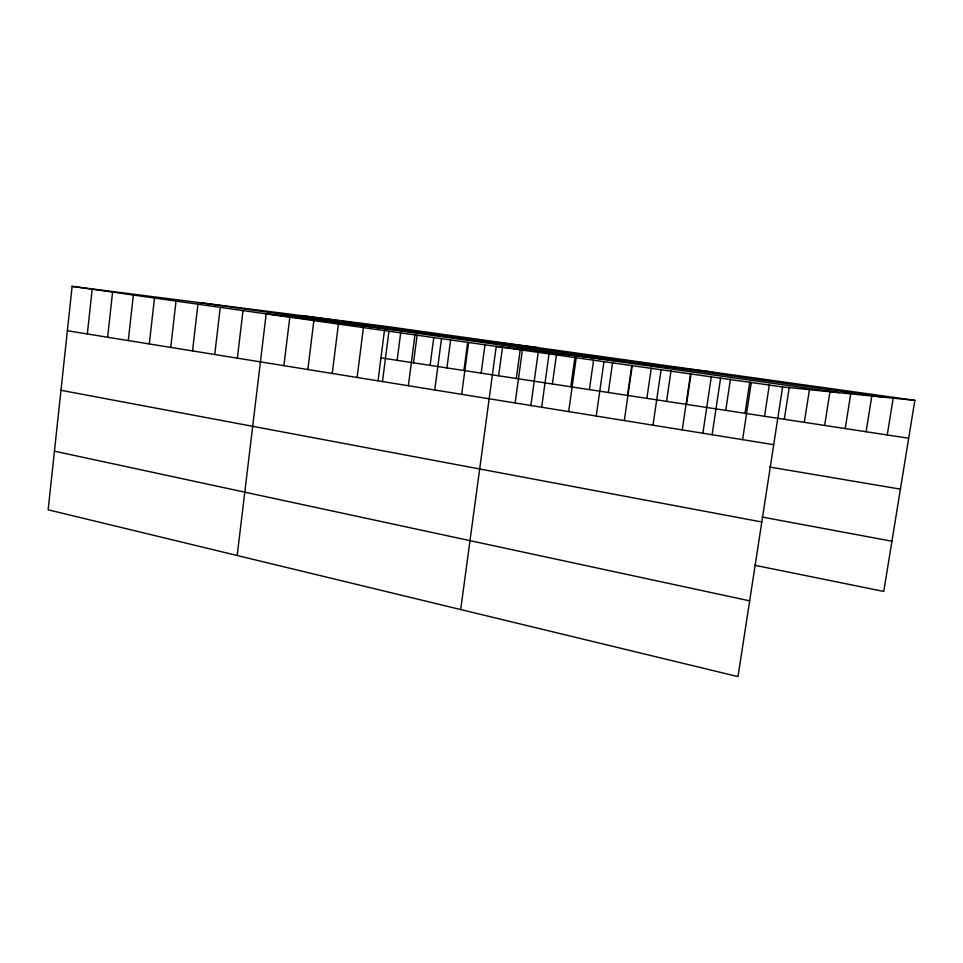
<?xml version="1.0" encoding="UTF-8"?>
<svg xmlns="http://www.w3.org/2000/svg" width="963" height="963" viewBox="0 0 963 963"><rect width="100%" height="100%" fill="white"/><g stroke="black" fill="none" stroke-linecap="round" stroke-linejoin="round"><path stroke-width="1.44" d="M914.85 400.355L384.995 326.252L72.129 286.384L48.15 509.8L737.995 676.616L782.606 386.957L914.85 400.355L883.769 591.438L754.607 565.233M87.32 333.956L92.183 289.225M107.615 337.231L112.587 292.114M128.284 340.565L133.351 295.051M149.313 343.96L154.489 298.036M170.728 347.414L176.024 301.094M192.54 350.929L197.945 304.188M214.749 354.504L220.262 307.353M237.367 358.152L243.013 310.568M237.187 555.519L266.185 313.854L538.835 347.763M283.904 365.663L289.803 317.188M307.847 369.527L313.866 320.607M332.247 373.463L338.398 324.074M357.117 377.472L363.424 327.613M378.062 380.59L384.634 329.129M382.48 381.565L388.932 331.224M397.141 360.343L400.68 332.861M408.36 385.73L414.957 334.907M413.524 362.834L417.111 335.184M430.112 365.362L433.759 337.544M434.746 389.991L441.499 338.663M446.916 367.926L450.612 339.927M463.925 370.514L467.681 342.346M461.674 394.336L468.584 342.503M481.163 373.138L485.003 344.598M460.687 609.555L496.234 346.415L712.03 371.995M498.629 375.799L502.517 347.077M516.312 378.483L520.261 349.593M515.157 402.955L522.379 350.123M530.842 405.784L538.233 352.133M541.651 407.241L549.042 353.89M552.377 383.984L556.458 354.709M570.782 386.777L574.911 357.321M568.676 411.598L576.223 357.742M589.416 389.618L593.617 359.969M596.217 416.04L603.957 361.667M608.315 392.495L612.6 362.461M627.467 395.408L631.824 365.182M624.325 420.566L632.234 365.663M646.871 398.369L651.301 367.938M652.998 425.189L661.087 369.756M666.552 401.366L671.042 370.731M682.249 429.907L690.531 373.921M686.511 404.4L691.073 373.56M702.846 433.543L711.368 376.425M712.114 434.722L720.589 378.17M725.753 410.382L730.484 378.953M745.013 413.308L749.816 381.673M742.593 439.646L751.272 382.516M764.526 416.281L769.401 384.442M784.303 419.29L789.251 387.258M804.334 422.348L809.365 390.099M824.653 425.429L830.443 388.546M845.225 428.571L851.111 391.447M866.098 431.749L872.069 394.373M887.248 434.963L893.315 397.346M303.574 315.876L882.553 397.081M199.823 302.659L839.315 392.699M72.129 286.384L782.606 386.957M380.963 357.875L908.687 438.225M67.374 330.742L773.71 444.665M769.726 467.043L900.405 489.132M762.022 517.023L891.931 541.218M60.982 390.292L761.805 521.994M54.446 451.178L749.671 600.852"/></g></svg>
